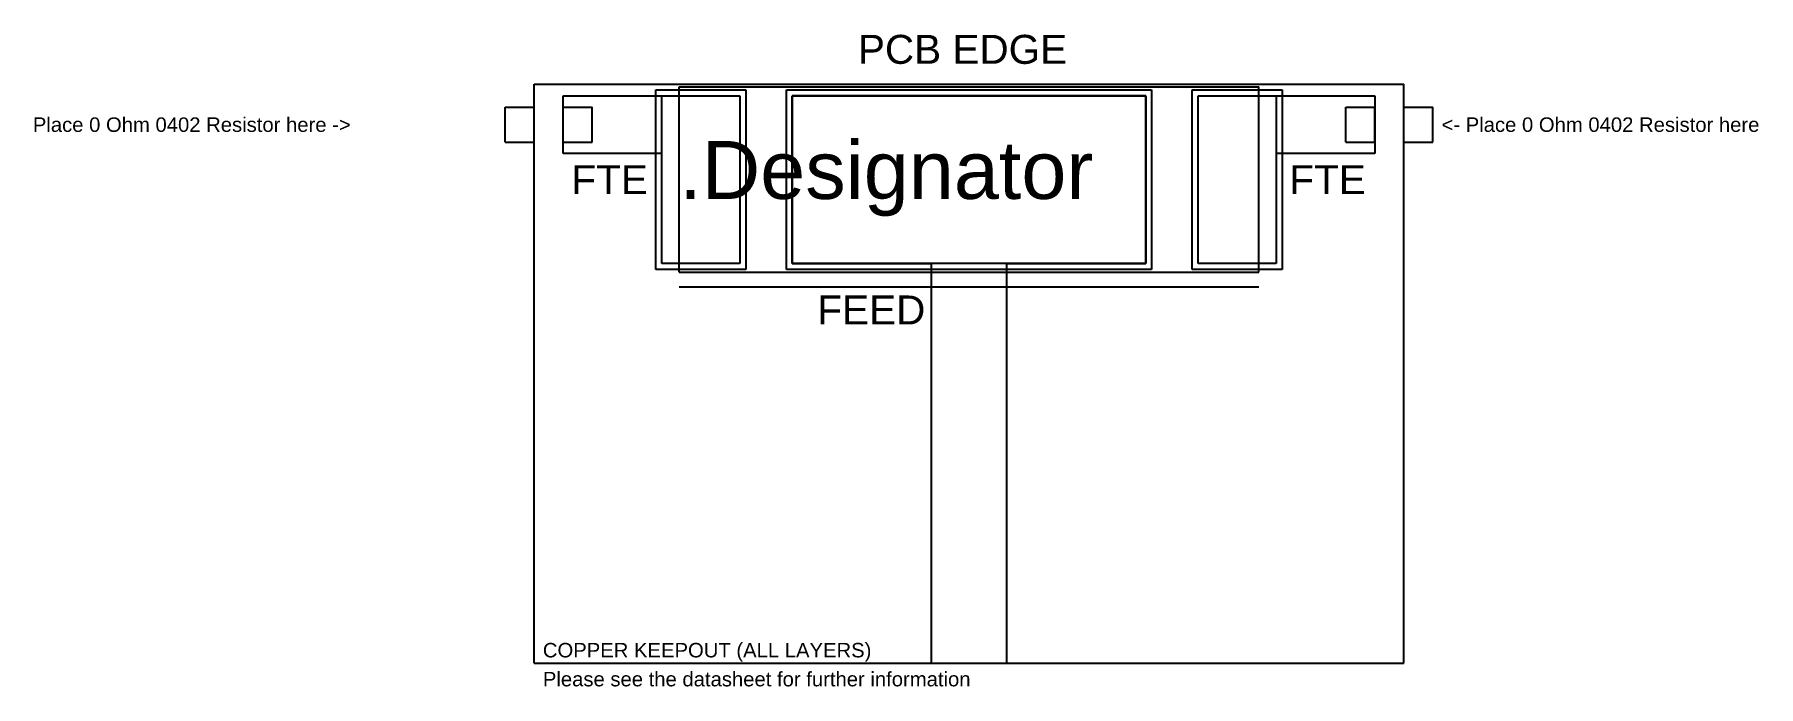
# Model space of a CAD drawing. Header units: inches. Extents: x -16.1 to 13.6, y -8.8 to 2.5.
import ezdxf

# ---------------------------------------------------------------- set-up
doc = ezdxf.new("R2010")
doc.units = ezdxf.units.IN
for name, color, linetype in [('Application Notes', 56, 'Continuous'), ('Assembly Outline', 76, 'Continuous'), ('Top Layer', 1, 'Continuous'), ('Top Overlay', 2, 'Continuous'), ('Top Paste', 8, 'Continuous'), ('Top Solder', 216, 'Continuous')]:
    doc.layers.add(name, color=color, linetype=linetype)
doc.styles.add('Arial', font='', dxfattribs={"height": 0.2})
doc.styles.get('Arial').set_extended_font_data('Arial')

msp = doc.modelspace()

# ---------------------------------------------------------------- linework, layer by layer
at = {"layer": 'Application Notes'}
for p, q in [((-7.5, 1.65), (7.5, 1.65)), ((-7.5, -8.35), (-7.5, 1.65)), ((7.5, -8.35), (7.5, 1.65)), ((-8, 1.25), (-7.5, 1.25)), ((-8, 0.65), (-8, 1.25)), ((-7.5, 0.65), (-7.5, 1.25)), ((-7, 0.65), (-7, 1.25)), ((-7, 1.25), (-6.5, 1.25)), ((-6.5, 0.65), (-6.5, 1.25)), ((6.5, 1.25), (7, 1.25)), ((6.5, 0.65), (6.5, 1.25)), ((7, 0.65), (7, 1.25)), ((7.5, 1.25), (8, 1.25)), ((7.5, 0.65), (7.5, 1.25)), ((8, 0.65), (8, 1.25)), ((-8, 0.65), (-7.5, 0.65)), ((-7, 0.65), (-6.5, 0.65)), ((6.5, 0.65), (7, 0.65)), ((7.5, 0.65), (8, 0.65)), ((-7.5, -8.35), (7.5, -8.35))]:
    msp.add_line(p, q, dxfattribs=at)
at = {"layer": 'Assembly Outline'}
for p, q in [((-5, 1.6), (5, 1.6)), ((-5, -1.6), (-5, 1.6)), ((5, -1.6), (5, 1.6)), ((-5, -1.6), (5, -1.6))]:
    msp.add_line(p, q, dxfattribs=at)
at = {"layer": 'Top Layer'}
for p, q in [((-7, 0.45), (-7, 1.45)), ((-7, 1.45), (-3.95, 1.45)), ((-5.3, 1.45), (-3.95, 1.45)), ((-5.3, -1.45), (-5.3, 1.45)), ((-3.95, 1.45), (-3.95, -1.45)), ((-3.95, 1.45), (-3.95, -1.45)), ((-3.05, 1.45), (3.05, 1.45)), ((-3.05, -1.45), (-3.05, 1.45)), ((3.05, 1.45), (-3.05, 1.45)), ((-3.05, 1.45), (-3.05, -1.45)), ((3.05, 1.45), (3.05, -1.45)), ((3.05, -1.45), (3.05, 1.45)), ((3.95, 1.45), (5.3, 1.45)), ((3.95, -1.45), (3.95, 1.45)), ((3.95, -1.45), (3.95, 1.45)), ((3.95, 1.45), (7, 1.45)), ((5.3, 1.45), (5.3, -1.45)), ((7, 1.45), (7, 0.45)), ((-5.3, 0.45), (-7, 0.45)), ((-5.3, -1.45), (-5.3, 0.45)), ((7, 0.45), (5.3, 0.45)), ((5.3, 0.45), (5.3, -1.45)), ((-3.95, -1.45), (-5.3, -1.45)), ((-3.95, -1.45), (-5.3, -1.45)), ((3.05, -1.45), (-3.05, -1.45)), ((-3.05, -1.45), (-0.65, -1.45)), ((-0.65, -1.45), (-0.65, -8.35)), ((0.65, -8.35), (0.65, -1.45)), ((0.65, -1.45), (3.05, -1.45)), ((5.3, -1.45), (3.95, -1.45)), ((5.3, -1.45), (3.95, -1.45)), ((-0.65, -8.35), (0.65, -8.35))]:
    msp.add_line(p, q, dxfattribs=at)
at = {"layer": 'Top Overlay'}
msp.add_line((-5, -1.85), (5, -1.85), dxfattribs=at)
at = {"layer": 'Top Paste'}
for p, q in [((-5.3, 1.45), (-3.95, 1.45)), ((-5.3, -1.45), (-5.3, 1.45)), ((-3.95, 1.45), (-3.95, -1.45)), ((-3.05, 1.45), (3.05, 1.45)), ((-3.05, -1.45), (-3.05, 1.45)), ((3.05, 1.45), (3.05, -1.45)), ((3.95, 1.45), (5.3, 1.45)), ((3.95, -1.45), (3.95, 1.45)), ((5.3, 1.45), (5.3, -1.45)), ((-3.95, -1.45), (-5.3, -1.45)), ((3.05, -1.45), (-3.05, -1.45)), ((5.3, -1.45), (3.95, -1.45))]:
    msp.add_line(p, q, dxfattribs=at)
at = {"layer": 'Top Solder'}
for p, q in [((-5.4, 1.55), (-3.85, 1.55)), ((-5.4, -1.55), (-5.4, 1.55)), ((-3.85, 1.55), (-3.85, -1.55)), ((-3.15, 1.55), (3.15, 1.55)), ((-3.15, -1.55), (-3.15, 1.55)), ((3.15, 1.55), (3.15, -1.55)), ((3.85, 1.55), (5.4, 1.55)), ((3.85, -1.55), (3.85, 1.55)), ((5.4, 1.55), (5.4, -1.55)), ((-3.85, -1.55), (-5.4, -1.55)), ((3.15, -1.55), (-3.15, -1.55)), ((5.4, -1.55), (3.85, -1.55))]:
    msp.add_line(p, q, dxfattribs=at)

# ---------------------------------------------------------------- texts
at = {"layer": 'Application Notes', "style": 'Arial'}
for s, height, p in [('PCB EDGE', 0.5, (-1.916, 2)), ('Place 0 Ohm 0402 Resistor here ->', 0.25, (-16.147, 0.825)), ('<- Place 0 Ohm 0402 Resistor here', 0.25, (8.15, 0.825)), ('FTE', 0.5, (-6.858, -0.25)), ('FTE', 0.5, (5.525, -0.25)), ('FEED', 0.5, (-2.616, -2.5)), ('COPPER KEEPOUT (ALL LAYERS)', 0.25, (-7.35, -8.25)), ('Please see the datasheet for further information', 0.25, (-7.35, -8.75))]:
    msp.add_text(s, height=height, dxfattribs=at).set_placement(p)
at = {"layer": 'Assembly Outline', "style": 'Arial'}
msp.add_text('.Designator', height=1, dxfattribs=at).set_placement((-4.998, -0.333))

doc.saveas('drawing.dxf')
